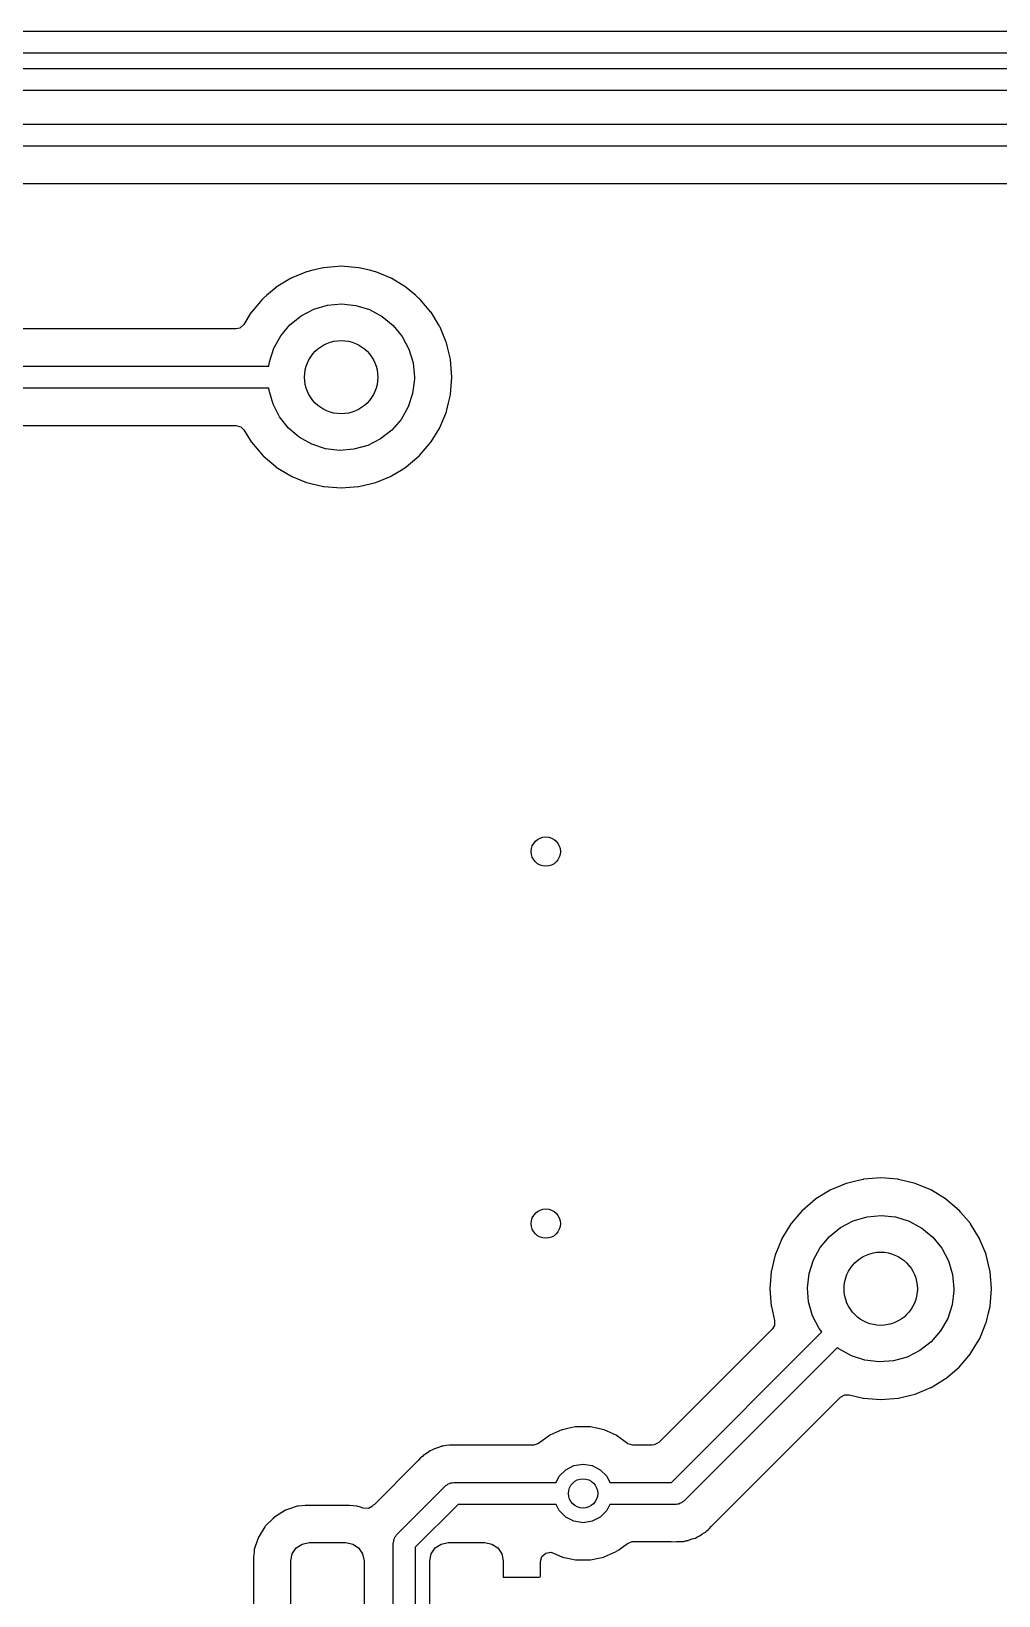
# Model space of a CAD drawing. Extents: x 51 to 243, y -135 to -54.
# Drawn here: x 127.6 to 140.8, y -75.56 to -54.21 of the extents above; entities that cross this region are included whole.
import ezdxf

# ---------------------------------------------------------------- set-up
doc = ezdxf.new("R2010")
doc.units = 0
doc.layers.add('BLACK', color=7, linetype='CONTINUOUS')

msp = doc.modelspace()

# ---------------------------------------------------------------- linework, layer by layer
at = {"layer": 'BLACK', "linetype": 'CONTINUOUS'}
for p, q in [((55.88, -54.206), (160.528, -54.206)), ((160.466, -54.506), (55.9421, -54.506)), ((72.4456, -54.714), (148.824, -54.714)), ((148.762, -55.014), (72.5077, -55.014)), ((72.39, -55.476), (144.506, -55.476)), ((144.444, -55.776), (72.4521, -55.776)), ((120.258, -56.2845), (144.181, -56.2845)), ((131.584, -57.4346), (131.439, -57.4696)), ((131.589, -57.4335), (131.584, -57.4346)), ((131.584, -57.4346), (131.584, -57.4346)), ((131.826, -57.4148), (131.589, -57.4335)), ((132.063, -57.4335), (131.826, -57.4148)), ((132.068, -57.4346), (132.063, -57.4335)), ((132.213, -57.4696), (132.068, -57.4346)), ((132.068, -57.4346), (132.068, -57.4346)), ((131.135, -57.5823), (130.941, -57.7012)), ((131.139, -57.5798), (131.135, -57.5823)), ((131.144, -57.5779), (131.139, -57.5798)), ((131.354, -57.4908), (131.144, -57.5779)), ((131.144, -57.5779), (131.144, -57.5779)), ((131.358, -57.4889), (131.354, -57.4908)), ((131.354, -57.4908), (131.354, -57.4908)), ((131.439, -57.4696), (131.358, -57.4889)), ((132.294, -57.4889), (132.213, -57.4696)), ((132.298, -57.4908), (132.294, -57.4889)), ((132.508, -57.5779), (132.298, -57.4908)), ((132.298, -57.4908), (132.298, -57.4908)), ((132.513, -57.5798), (132.508, -57.5779)), ((132.508, -57.5779), (132.508, -57.5779)), ((132.517, -57.5823), (132.513, -57.5798)), ((132.711, -57.7012), (132.517, -57.5823)), ((130.749, -57.8662), (130.602, -58.0386)), ((130.753, -57.8618), (130.749, -57.8662)), ((130.756, -57.858), (130.753, -57.8618)), ((130.768, -57.8475), (130.756, -57.858)), ((130.812, -57.8102), (130.768, -57.8475)), ((130.937, -57.7038), (130.812, -57.8102)), ((130.941, -57.7012), (130.937, -57.7038)), ((130.941, -57.7012), (130.941, -57.7012)), ((132.715, -57.7038), (132.711, -57.7012)), ((132.711, -57.7012), (132.711, -57.7012)), ((132.84, -57.8102), (132.715, -57.7038)), ((132.884, -57.8475), (132.84, -57.8102)), ((132.896, -57.858), (132.884, -57.8475)), ((132.899, -57.8618), (132.896, -57.858)), ((132.903, -57.8662), (132.899, -57.8618)), ((133.05, -58.0386), (132.903, -57.8662)), ((130.599, -58.0428), (130.497, -58.2093)), ((130.602, -58.0386), (130.599, -58.0428)), ((130.599, -58.0428), (130.599, -58.0428)), ((131.126, -58.2135), (131.278, -58.0912)), ((131.278, -58.0912), (131.451, -58.0008)), ((131.451, -58.0008), (131.639, -57.9457)), ((131.639, -57.9457), (131.833, -57.928)), ((131.833, -57.928), (132.027, -57.9484)), ((132.027, -57.9484), (132.214, -58.0061)), ((132.214, -58.0061), (132.385, -58.099)), ((133.053, -58.0428), (133.05, -58.0386)), ((133.155, -58.2093), (133.053, -58.0428)), ((133.053, -58.0428), (133.053, -58.0428)), ((130.39, -58.2695), (125.558, -58.2695)), ((130.445, -58.257), (130.39, -58.2695)), ((130.497, -58.2093), (130.445, -58.257)), ((131.001, -58.363), (131.126, -58.2135)), ((132.385, -58.099), (132.536, -58.2234)), ((132.536, -58.2234), (132.659, -58.3746)), ((133.174, -58.241), (133.155, -58.2093)), ((133.176, -58.2456), (133.174, -58.241)), ((133.261, -58.4503), (133.176, -58.2456)), ((133.176, -58.2456), (133.176, -58.2456)), ((130.907, -58.5341), (131.001, -58.363)), ((132.659, -58.3746), (132.751, -58.5469)), ((133.265, -58.4604), (133.261, -58.4503)), ((133.279, -58.518), (133.265, -58.4604)), ((133.314, -58.6644), (133.279, -58.518)), ((130.841, -58.778), (130.848, -58.7201)), ((130.848, -58.7201), (130.907, -58.5341)), ((132.751, -58.5469), (132.807, -58.7338)), ((132.807, -58.7338), (132.826, -58.928)), ((133.321, -58.6913), (133.314, -58.6644)), ((133.339, -58.928), (133.321, -58.6913)), ((125.476, -58.778), (130.841, -58.778)), ((132.826, -58.928), (132.826, -58.9559)), ((133.321, -59.1647), (133.339, -58.928)), ((130.84, -59.078), (125.538, -59.078)), ((130.842, -59.1085), (130.84, -59.078)), ((130.896, -59.2961), (130.842, -59.1085)), ((132.801, -59.1495), (132.74, -59.3347)), ((132.826, -58.9559), (132.801, -59.1495)), ((130.985, -59.4697), (130.896, -59.2961)), ((132.74, -59.3347), (132.643, -59.5044)), ((133.265, -59.3956), (133.293, -59.2792)), ((133.293, -59.2792), (133.319, -59.1695)), ((133.319, -59.1695), (133.321, -59.1647)), ((133.319, -59.1695), (133.319, -59.1695)), ((125.801, -59.5865), (130.39, -59.5865)), ((130.39, -59.5865), (130.458, -59.6065)), ((131.107, -59.6227), (130.985, -59.4697)), ((132.643, -59.5044), (132.516, -59.6522)), ((133.178, -59.606), (133.263, -59.4002)), ((133.263, -59.4002), (133.265, -59.3956)), ((133.263, -59.4002), (133.263, -59.4002)), ((130.458, -59.6065), (130.497, -59.6467)), ((130.497, -59.6467), (130.599, -59.8132)), ((131.255, -59.7491), (131.107, -59.6227)), ((131.426, -59.8444), (131.255, -59.7491)), ((132.362, -59.7723), (132.188, -59.8603)), ((132.516, -59.6522), (132.362, -59.7723)), ((133.053, -59.8132), (133.172, -59.6192)), ((133.172, -59.6192), (133.174, -59.615)), ((133.174, -59.615), (133.178, -59.606)), ((130.599, -59.8132), (130.599, -59.8132)), ((130.599, -59.8132), (130.602, -59.8174)), ((130.602, -59.8174), (130.756, -59.998)), ((130.756, -59.998), (130.76, -60.0012)), ((130.76, -60.0012), (130.761, -60.0022)), ((130.761, -60.0022), (130.937, -60.1522)), ((131.611, -59.9047), (131.426, -59.8444)), ((131.805, -59.9278), (131.611, -59.9047)), ((132, -59.9128), (131.805, -59.9278)), ((132.188, -59.8603), (132, -59.9128)), ((132.715, -60.1522), (132.891, -60.0022)), ((132.891, -60.0022), (132.892, -60.0012)), ((132.892, -60.0012), (132.896, -59.998)), ((132.896, -59.998), (133.05, -59.8174)), ((133.05, -59.8174), (133.053, -59.8132)), ((133.053, -59.8132), (133.053, -59.8132)), ((130.937, -60.1522), (130.941, -60.1548)), ((130.941, -60.1548), (130.941, -60.1548)), ((130.941, -60.1548), (131.008, -60.196)), ((131.008, -60.196), (131.139, -60.2762)), ((132.513, -60.2762), (132.644, -60.196)), ((132.644, -60.196), (132.711, -60.1548)), ((132.711, -60.1548), (132.715, -60.1522)), ((132.711, -60.1548), (132.711, -60.1548)), ((131.139, -60.2762), (131.144, -60.2781)), ((131.144, -60.2781), (131.144, -60.2781)), ((131.144, -60.2781), (131.351, -60.3642)), ((131.351, -60.3642), (131.358, -60.3671)), ((131.358, -60.3671), (131.413, -60.3801)), ((131.413, -60.3801), (131.584, -60.4214)), ((131.584, -60.4214), (131.584, -60.4214)), ((131.584, -60.4214), (131.589, -60.4225)), ((131.589, -60.4225), (131.826, -60.4412)), ((131.826, -60.4412), (132.063, -60.4225)), ((132.063, -60.4225), (132.068, -60.4214)), ((132.068, -60.4214), (132.239, -60.3801)), ((132.068, -60.4214), (132.068, -60.4214)), ((132.239, -60.3801), (132.294, -60.3671)), ((132.294, -60.3671), (132.301, -60.3642)), ((132.301, -60.3642), (132.508, -60.2781)), ((132.508, -60.2781), (132.513, -60.2762)), ((132.508, -60.2781), (132.508, -60.2781)), ((138.501, -70.0283), (138.307, -70.1472)), ((138.505, -70.0258), (138.501, -70.0283)), ((138.51, -70.0239), (138.505, -70.0258)), ((138.72, -69.9368), (138.51, -70.0239)), ((138.51, -70.0239), (138.51, -70.0239)), ((138.724, -69.9349), (138.72, -69.9368)), ((138.72, -69.9368), (138.72, -69.9368)), ((138.852, -69.9042), (138.724, -69.9349)), ((138.95, -69.8806), (138.852, -69.9042)), ((138.955, -69.8795), (138.95, -69.8806)), ((138.95, -69.8806), (138.95, -69.8806)), ((139.192, -69.8608), (138.955, -69.8795)), ((139.429, -69.8795), (139.192, -69.8608)), ((139.434, -69.8806), (139.429, -69.8795)), ((139.532, -69.9042), (139.434, -69.8806)), ((139.434, -69.8806), (139.434, -69.8806)), ((139.66, -69.9349), (139.532, -69.9042)), ((139.664, -69.9368), (139.66, -69.9349)), ((139.874, -70.0239), (139.664, -69.9368)), ((139.664, -69.9368), (139.664, -69.9368)), ((139.879, -70.0258), (139.874, -70.0239)), ((139.874, -70.0239), (139.874, -70.0239)), ((139.883, -70.0283), (139.879, -70.0258)), ((140.077, -70.1472), (139.883, -70.0283)), ((138.303, -70.1498), (138.122, -70.304)), ((138.307, -70.1472), (138.303, -70.1498)), ((138.307, -70.1472), (138.307, -70.1472)), ((140.081, -70.1498), (140.077, -70.1472)), ((140.077, -70.1472), (140.077, -70.1472)), ((140.262, -70.304), (140.081, -70.1498)), ((137.968, -70.4846), (137.965, -70.4888)), ((138.101, -70.3286), (137.968, -70.4846)), ((138.119, -70.3078), (138.101, -70.3286)), ((138.122, -70.304), (138.119, -70.3078)), ((138.644, -70.5372), (138.817, -70.4468)), ((138.817, -70.4468), (139.005, -70.3917)), ((139.005, -70.3917), (139.199, -70.374)), ((139.199, -70.374), (139.393, -70.3944)), ((139.393, -70.3944), (139.58, -70.4521)), ((139.58, -70.4521), (139.751, -70.545)), ((140.265, -70.3078), (140.262, -70.304)), ((140.283, -70.3286), (140.265, -70.3078)), ((140.416, -70.4846), (140.283, -70.3286)), ((140.419, -70.4888), (140.416, -70.4846)), ((137.842, -70.6916), (137.758, -70.8943)), ((137.844, -70.687), (137.842, -70.6916)), ((137.842, -70.6916), (137.842, -70.6916)), ((137.852, -70.6738), (137.844, -70.687)), ((137.965, -70.4888), (137.852, -70.6738)), ((137.965, -70.4888), (137.965, -70.4888)), ((138.367, -70.809), (138.492, -70.6595)), ((138.492, -70.6595), (138.644, -70.5372)), ((139.751, -70.545), (139.902, -70.6694)), ((139.902, -70.6694), (140.025, -70.8206)), ((140.532, -70.6738), (140.419, -70.4888)), ((140.419, -70.4888), (140.419, -70.4888)), ((140.54, -70.687), (140.532, -70.6738)), ((140.542, -70.6916), (140.54, -70.687)), ((140.626, -70.8943), (140.542, -70.6916)), ((140.542, -70.6916), (140.542, -70.6916)), ((137.752, -70.9112), (137.701, -71.1234)), ((137.753, -70.9064), (137.752, -70.9112)), ((137.758, -70.8943), (137.753, -70.9064)), ((138.273, -70.9801), (138.367, -70.809)), ((140.025, -70.8206), (140.117, -70.9929)), ((140.631, -70.9064), (140.626, -70.8943)), ((140.632, -70.9112), (140.631, -70.9064)), ((140.683, -71.1234), (140.632, -70.9112)), ((137.701, -71.1234), (137.697, -71.1373)), ((138.214, -71.1661), (138.273, -70.9801)), ((140.117, -70.9929), (140.173, -71.1798)), ((140.687, -71.1373), (140.683, -71.1234)), ((137.697, -71.1373), (137.679, -71.374)), ((138.192, -71.36), (138.214, -71.1661)), ((140.173, -71.1798), (140.192, -71.374)), ((140.705, -71.374), (140.687, -71.1373)), ((137.679, -71.374), (137.697, -71.6107)), ((138.208, -71.5545), (138.192, -71.36)), ((140.192, -71.4019), (140.167, -71.5955)), ((140.192, -71.374), (140.192, -71.4019)), ((140.687, -71.6107), (140.705, -71.374)), ((137.697, -71.6107), (137.699, -71.6155)), ((137.699, -71.6155), (137.699, -71.6155)), ((137.699, -71.6155), (137.744, -71.8054)), ((138.262, -71.7421), (138.208, -71.5545)), ((138.351, -71.9157), (138.262, -71.7421)), ((140.167, -71.5955), (140.106, -71.7807)), ((140.631, -71.8416), (140.665, -71.7016)), ((140.665, -71.7016), (140.685, -71.6155)), ((140.685, -71.6155), (140.687, -71.6107)), ((140.685, -71.6155), (140.685, -71.6155)), ((137.711, -71.9239), (136.162, -73.4726)), ((136.336, -74.018), (138.39, -71.9641)), ((137.741, -71.8763), (137.711, -71.9239)), ((137.744, -71.8054), (137.741, -71.8763)), ((138.39, -71.9641), (138.351, -71.9157)), ((140.009, -71.9504), (139.882, -72.0982)), ((140.106, -71.7807), (140.009, -71.9504)), ((140.552, -72.0318), (140.629, -71.8462)), ((140.629, -71.8462), (140.631, -71.8416)), ((140.629, -71.8462), (140.629, -71.8462)), ((138.601, -72.1775), (136.504, -74.2741)), ((138.621, -72.1951), (138.601, -72.1775)), ((139.882, -72.0982), (139.728, -72.2183)), ((140.419, -72.2592), (140.538, -72.0652)), ((140.538, -72.0652), (140.54, -72.061)), ((140.54, -72.061), (140.552, -72.0318)), ((138.792, -72.2904), (138.621, -72.1951)), ((138.977, -72.3507), (138.792, -72.2904)), ((139.171, -72.3738), (138.977, -72.3507)), ((139.366, -72.3588), (139.171, -72.3738)), ((139.554, -72.3063), (139.366, -72.3588)), ((139.728, -72.2183), (139.554, -72.3063)), ((140.262, -72.444), (140.416, -72.2634)), ((140.416, -72.2634), (140.419, -72.2592)), ((140.419, -72.2592), (140.419, -72.2592)), ((139.939, -72.6854), (140.077, -72.6008)), ((140.077, -72.6008), (140.081, -72.5982)), ((140.077, -72.6008), (140.077, -72.6008)), ((140.081, -72.5982), (140.262, -72.444)), ((138.642, -72.8552), (138.704, -72.8212)), ((138.704, -72.8212), (138.761, -72.8218)), ((138.761, -72.8218), (138.95, -72.8674)), ((139.434, -72.8674), (139.623, -72.8218)), ((139.623, -72.8218), (139.66, -72.8131)), ((139.66, -72.8131), (139.664, -72.8112)), ((139.664, -72.8112), (139.874, -72.7241)), ((139.874, -72.7241), (139.879, -72.7222)), ((139.874, -72.7241), (139.874, -72.7241)), ((139.879, -72.7222), (139.939, -72.6854)), ((136.89, -74.6075), (138.642, -72.8552)), ((138.95, -72.8674), (138.95, -72.8674)), ((138.95, -72.8674), (138.955, -72.8685)), ((138.955, -72.8685), (139.192, -72.8872)), ((139.192, -72.8872), (139.429, -72.8685)), ((139.429, -72.8685), (139.434, -72.8674)), ((139.434, -72.8674), (139.434, -72.8674)), ((135.026, -73.2609), (134.939, -73.2794)), ((135.033, -73.2595), (135.026, -73.2609)), ((135.026, -73.2609), (135.026, -73.2609)), ((135.223, -73.2595), (135.033, -73.2595)), ((135.23, -73.2609), (135.223, -73.2595)), ((135.317, -73.2794), (135.23, -73.2609)), ((135.23, -73.2609), (135.23, -73.2609)), ((134.671, -73.3769), (134.522, -73.4853)), ((134.677, -73.3742), (134.671, -73.3769)), ((134.84, -73.3019), (134.677, -73.3742)), ((134.677, -73.3742), (134.677, -73.3742)), ((134.846, -73.2992), (134.84, -73.3019)), ((134.84, -73.3019), (134.84, -73.3019)), ((134.939, -73.2794), (134.846, -73.2992)), ((135.41, -73.2992), (135.317, -73.2794)), ((135.416, -73.3019), (135.41, -73.2992)), ((135.579, -73.3742), (135.416, -73.3019)), ((135.416, -73.3019), (135.416, -73.3019)), ((135.585, -73.3769), (135.579, -73.3742)), ((135.579, -73.3742), (135.579, -73.3742)), ((135.734, -73.4853), (135.585, -73.3769)), ((136.162, -73.4726), (136.1, -73.5066)), ((132.908, -73.6842), (132.878, -73.7198)), ((132.925, -73.6716), (132.908, -73.6842)), ((132.94, -73.6587), (132.925, -73.6716)), ((132.955, -73.6435), (132.94, -73.6587)), ((132.962, -73.6395), (132.955, -73.6435)), ((132.995, -73.62), (132.962, -73.6395)), ((132.962, -73.6395), (132.962, -73.6395)), ((133.005, -73.6135), (132.995, -73.62)), ((133.042, -73.5864), (133.005, -73.6135)), ((133.062, -73.5785), (133.042, -73.5864)), ((133.08, -73.5698), (133.062, -73.5785)), ((133.099, -73.5589), (133.08, -73.5698)), ((133.143, -73.546), (133.099, -73.5589)), ((133.154, -73.5421), (133.143, -73.546)), ((133.19, -73.528), (133.154, -73.5421)), ((133.197, -73.5251), (133.19, -73.528)), ((133.19, -73.528), (133.19, -73.528)), ((133.205, -73.5241), (133.197, -73.5251)), ((133.211, -73.5233), (133.205, -73.5241)), ((133.205, -73.5241), (133.205, -73.5241)), ((133.218, -73.5224), (133.211, -73.5233)), ((133.238, -73.5184), (133.218, -73.5224)), ((133.258, -73.5124), (133.238, -73.5184)), ((133.304, -73.511), (133.258, -73.5124)), ((133.316, -73.5101), (133.304, -73.511)), ((133.317, -73.51), (133.316, -73.5101)), ((133.321, -73.5095), (133.317, -73.51)), ((133.317, -73.51), (133.317, -73.51)), ((133.35, -73.5095), (133.321, -73.5095)), ((133.354, -73.5094), (133.35, -73.5095)), ((133.417, -73.5075), (133.354, -73.5094)), ((133.425, -73.5072), (133.417, -73.5075)), ((133.417, -73.5075), (133.417, -73.5075)), ((133.432, -73.5089), (133.425, -73.5072)), ((133.444, -73.5095), (133.432, -73.5089)), ((134.448, -73.5095), (133.444, -73.5095)), ((134.455, -73.5093), (134.448, -73.5095)), ((134.522, -73.4854), (134.455, -73.5093)), ((134.522, -73.4853), (134.522, -73.4854)), ((135.734, -73.4854), (135.734, -73.4853)), ((135.74, -73.4895), (135.734, -73.4854)), ((135.808, -73.5095), (135.74, -73.4895)), ((136.073, -73.5095), (135.808, -73.5095)), ((136.1, -73.5066), (136.073, -73.5095)), ((132.87, -73.7285), (132.281, -74.318)), ((132.878, -73.7198), (132.87, -73.7285)), ((134.804, -73.9329), (134.893, -73.8444)), ((134.893, -73.8444), (135.004, -73.7876)), ((135.004, -73.7876), (135.128, -73.768)), ((135.128, -73.768), (135.252, -73.7876)), ((135.252, -73.7876), (135.363, -73.8444)), ((135.363, -73.8444), (135.452, -73.9329)), ((132.582, -74.7356), (133.256, -74.0619)), ((133.256, -74.0619), (133.273, -74.0521)), ((133.273, -74.0521), (133.287, -74.0381)), ((133.287, -74.0381), (133.306, -74.033)), ((133.306, -74.033), (133.323, -74.0231)), ((133.323, -74.0231), (133.343, -74.0231)), ((133.343, -74.0231), (133.362, -74.018)), ((133.362, -74.018), (134.761, -74.018)), ((134.761, -74.018), (134.804, -73.9329)), ((135.452, -73.9329), (135.495, -74.018)), ((135.495, -74.018), (136.336, -74.018)), ((132.272, -74.326), (132.265, -74.3303)), ((132.281, -74.318), (132.272, -74.326)), ((132.272, -74.326), (132.272, -74.326)), ((133.424, -74.318), (132.838, -74.9038)), ((134.761, -74.318), (133.424, -74.318)), ((134.804, -74.4031), (134.761, -74.318)), ((135.495, -74.318), (135.452, -74.4031)), ((136.398, -74.318), (135.495, -74.318)), ((136.417, -74.3129), (136.398, -74.318)), ((136.437, -74.3129), (136.417, -74.3129)), ((136.454, -74.303), (136.437, -74.3129)), ((136.473, -74.2979), (136.454, -74.303)), ((136.487, -74.2839), (136.473, -74.2979)), ((136.504, -74.2741), (136.487, -74.2839)), ((130.896, -74.5097), (130.789, -74.6167)), ((130.908, -74.4967), (130.896, -74.5097)), ((130.914, -74.4915), (130.908, -74.4967)), ((131.064, -74.3984), (130.914, -74.4915)), ((131.109, -74.3834), (131.064, -74.3984)), ((131.225, -74.3447), (131.109, -74.3834)), ((131.232, -74.3425), (131.225, -74.3447)), ((131.225, -74.3447), (131.225, -74.3447)), ((131.239, -74.3418), (131.232, -74.3425)), ((131.334, -74.3318), (131.239, -74.3418)), ((131.239, -74.3418), (131.239, -74.3418)), ((131.338, -74.3315), (131.334, -74.3318)), ((131.334, -74.3318), (131.334, -74.3318)), ((131.938, -74.3315), (131.338, -74.3315)), ((131.992, -74.337), (131.938, -74.3315)), ((132.036, -74.3415), (131.992, -74.337)), ((132.043, -74.3422), (132.036, -74.3415)), ((132.036, -74.3415), (132.036, -74.3415)), ((132.09, -74.3579), (132.043, -74.3422)), ((132.128, -74.3703), (132.09, -74.3579)), ((132.198, -74.3729), (132.128, -74.3703)), ((132.253, -74.3404), (132.198, -74.3729)), ((132.254, -74.3411), (132.253, -74.3404)), ((132.258, -74.3375), (132.254, -74.3411)), ((132.259, -74.337), (132.258, -74.3375)), ((132.26, -74.336), (132.259, -74.337)), ((132.265, -74.3303), (132.26, -74.336)), ((132.26, -74.336), (132.26, -74.336)), ((134.893, -74.4916), (134.804, -74.4031)), ((135.004, -74.5484), (134.893, -74.4916)), ((135.363, -74.4916), (135.252, -74.5484)), ((135.452, -74.4031), (135.363, -74.4916)), ((130.705, -74.7517), (130.696, -74.7673)), ((130.785, -74.6229), (130.705, -74.7517)), ((130.789, -74.6167), (130.785, -74.6229)), ((130.785, -74.6229), (130.785, -74.6229)), ((132.559, -74.7667), (132.573, -74.7527)), ((132.573, -74.7527), (132.582, -74.7356)), ((135.128, -74.568), (135.004, -74.5484)), ((135.252, -74.5484), (135.128, -74.568)), ((136.698, -74.7575), (136.718, -74.7496)), ((136.718, -74.7496), (136.755, -74.7225)), ((136.755, -74.7225), (136.765, -74.716)), ((136.765, -74.716), (136.798, -74.6965)), ((136.798, -74.6965), (136.805, -74.6925)), ((136.798, -74.6965), (136.798, -74.6965)), ((136.805, -74.6925), (136.82, -74.6773)), ((136.82, -74.6773), (136.835, -74.6644)), ((136.835, -74.6644), (136.846, -74.6565)), ((136.846, -74.6565), (136.852, -74.6518)), ((136.852, -74.6518), (136.882, -74.6162)), ((136.882, -74.6162), (136.89, -74.6075)), ((130.637, -74.967), (130.63, -75.0396)), ((130.64, -74.942), (130.637, -74.967)), ((130.645, -74.9195), (130.64, -74.9351)), ((130.64, -74.9351), (130.64, -74.942)), ((130.64, -74.942), (130.64, -74.942)), ((130.68, -74.8148), (130.645, -74.9195)), ((130.696, -74.7673), (130.68, -74.8148)), ((131.157, -74.9943), (131.211, -74.9132)), ((131.211, -74.9132), (131.292, -74.859)), ((131.292, -74.859), (131.388, -74.84)), ((131.388, -74.84), (131.888, -74.84)), ((131.888, -74.84), (131.984, -74.859)), ((131.984, -74.859), (132.065, -74.9132)), ((132.065, -74.9132), (132.119, -74.9943)), ((132.538, -74.8417), (132.544, -74.8226)), ((132.538, -81.3805), (132.538, -74.8417)), ((132.544, -74.8028), (132.553, -74.7857)), ((132.544, -74.8226), (132.544, -74.8028)), ((132.553, -74.7857), (132.559, -74.7667)), ((132.838, -74.9038), (132.838, -81.3183)), ((133.057, -74.9943), (133.111, -74.9132)), ((133.111, -74.9132), (133.192, -74.859)), ((133.192, -74.859), (133.288, -74.84)), ((133.288, -74.84), (133.788, -74.84)), ((133.788, -74.84), (133.884, -74.859)), ((133.884, -74.859), (133.965, -74.9132)), ((133.965, -74.9132), (134.019, -74.9943)), ((135.416, -75.0341), (135.579, -74.9618)), ((135.579, -74.9618), (135.585, -74.9591)), ((135.579, -74.9618), (135.579, -74.9618)), ((135.585, -74.9591), (135.615, -74.9369)), ((135.615, -74.9369), (135.734, -74.8509)), ((135.734, -74.8506), (135.801, -74.8267)), ((135.734, -74.8509), (135.734, -74.8506)), ((135.801, -74.8267), (135.808, -74.8265)), ((135.808, -74.8265), (136.316, -74.8265)), ((136.316, -74.8265), (136.328, -74.8271)), ((136.328, -74.8271), (136.328, -74.8271)), ((136.328, -74.8271), (136.336, -74.8288)), ((136.336, -74.8288), (136.406, -74.8266)), ((136.406, -74.8266), (136.41, -74.8265)), ((136.41, -74.8265), (136.439, -74.8265)), ((136.439, -74.8265), (136.444, -74.8259)), ((136.444, -74.8259), (136.456, -74.825)), ((136.456, -74.825), (136.502, -74.8236)), ((136.502, -74.8236), (136.522, -74.8176)), ((136.522, -74.8176), (136.542, -74.8136)), ((136.542, -74.8136), (136.549, -74.8127)), ((136.549, -74.8127), (136.555, -74.8119)), ((136.555, -74.8119), (136.563, -74.8109)), ((136.555, -74.8119), (136.555, -74.8119)), ((136.563, -74.8109), (136.57, -74.808)), ((136.57, -74.808), (136.606, -74.7939)), ((136.57, -74.808), (136.57, -74.808)), ((136.606, -74.7939), (136.617, -74.79)), ((136.617, -74.79), (136.662, -74.7771)), ((136.662, -74.7771), (136.68, -74.7662)), ((136.68, -74.7662), (136.698, -74.7575)), ((130.63, -75.0396), (130.63, -76.0904)), ((131.138, -75.09), (131.157, -74.9943)), ((131.138, -76.04), (131.138, -75.09)), ((132.119, -74.9943), (132.138, -75.09)), ((132.138, -75.09), (132.138, -76.04)), ((133.038, -75.09), (133.057, -74.9943)), ((133.038, -76.04), (133.038, -75.09)), ((134.019, -74.9943), (134.038, -75.09)), ((134.038, -75.09), (134.038, -75.311)), ((134.546, -75.0974), (134.566, -75.0293)), ((134.546, -75.2975), (134.546, -75.0974)), ((134.566, -75.0293), (134.62, -74.9828)), ((134.62, -74.9828), (134.69, -74.9727)), ((134.69, -74.9727), (134.723, -74.9823)), ((134.723, -74.9823), (134.84, -75.0341)), ((134.84, -75.0341), (134.84, -75.0341)), ((134.84, -75.0341), (134.846, -75.0368)), ((134.846, -75.0368), (134.939, -75.0566)), ((134.939, -75.0566), (135.026, -75.0751)), ((135.026, -75.0751), (135.026, -75.0751)), ((135.026, -75.0751), (135.033, -75.0765)), ((135.033, -75.0765), (135.223, -75.0765)), ((135.223, -75.0765), (135.23, -75.0751)), ((135.23, -75.0751), (135.317, -75.0566)), ((135.23, -75.0751), (135.23, -75.0751)), ((135.317, -75.0566), (135.41, -75.0368)), ((135.41, -75.0368), (135.416, -75.0341)), ((134.038, -75.311), (134.528, -75.311)), ((134.528, -75.311), (134.543, -75.3065)), ((134.543, -75.3065), (134.544, -75.3051)), ((134.544, -75.3051), (134.546, -75.2975))]:
    msp.add_line(p, q, dxfattribs=at)
at = {"layer": 'BLACK'}
for centre, radius in [((131.826, -58.928), 0.5), ((134.62, -65.405), 0.2), ((134.62, -70.485), 0.2), ((139.192, -71.374), 0.5), ((135.128, -74.168), 0.2)]:
    msp.add_circle(centre, radius, dxfattribs=at)

doc.saveas('drawing.dxf')
